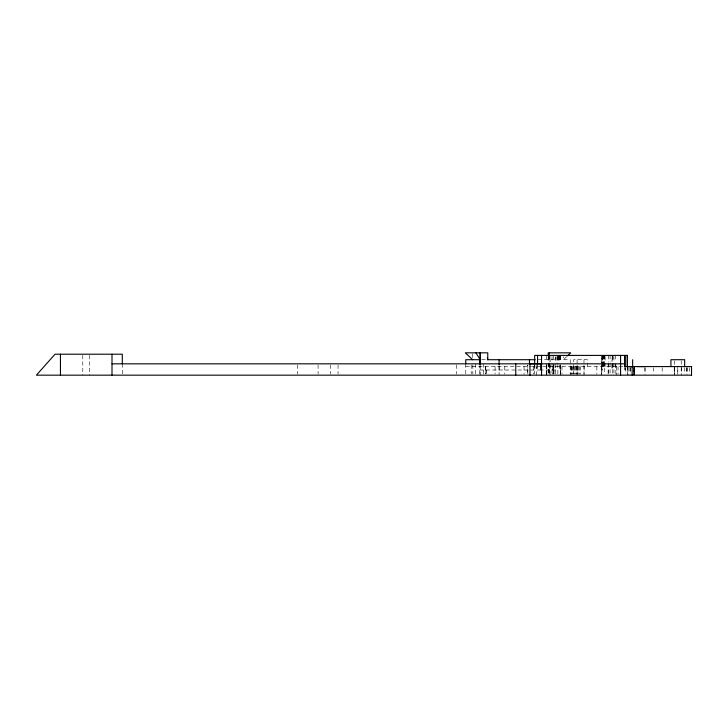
<?xml version="1.0" encoding="UTF-8"?>
<svg xmlns="http://www.w3.org/2000/svg" width="728" height="728" viewBox="0 0 728 728"><rect width="100%" height="100%" fill="white"/><g stroke="black" fill="none" stroke-linecap="round" stroke-linejoin="round"><path stroke-width="0.55" stroke-dasharray="3.64 2.73" d="M479.788 374.137L479.788 365.893M485.658 370.015L485.658 364.855M499.099 370.015L499.099 366.575M536.381 375.166L536.381 366.575M546.573 375.166L546.573 366.575M546.81 375.166L546.81 366.575M553.68 366.575L553.68 374.092L553.571 364.746M555.482 374.092L555.482 366.575M555.801 357.13L555.801 370.015L541.059 370.015M560.296 375.166L560.296 366.575M560.442 364.746L560.405 374.092L560.442 366.575M560.551 374.092L560.551 366.575M601.674 375.166L601.674 356.465M627.509 375.166L627.509 367.649M633.578 374.092L633.578 367.649L633.578 375.166M634.325 375.166L634.325 367.649M674.328 374.092L674.328 367.649M548.239 359.705L548.757 356.756M566.63 356.647L563.363 359.705L563.363 356.756M481.663 359.705L486.204 359.705M538.165 359.705L570.233 359.705L570.233 375.166M465.765 366.575L530.712 366.575M531.486 366.575L542.005 366.575M542.979 366.575L625.734 366.575M479.788 370.015L540.003 370.015M601.901 366.603L601.583 374.092M689.698 367.649L689.698 374.092M687.514 367.649L687.514 374.092M686.859 367.649L686.859 374.092M686.249 367.649L686.249 374.092M684.666 367.649L684.666 374.092M681.344 367.649L681.344 374.092M681.226 360.806L681.226 375.166M674.356 360.806L674.356 375.166M674.237 367.649L674.237 374.092M662.189 367.649L662.189 374.092M653.535 367.649L653.535 374.101M645.345 367.649L645.345 374.092M644.644 367.649L644.644 374.101M634.325 366.575L634.325 374.092M634.024 367.649L634.024 375.166M630.503 367.649L630.503 374.092M630.093 367.649L630.093 374.092M628.865 367.649L628.865 375.166M627.445 367.44L627.509 374.092M627.309 367.44L627.309 370.015M625.734 367.649L625.734 374.092M625.225 367.44L625.225 370.015M624.569 367.44L624.569 370.015M618.045 366.575L618.045 374.092M616.288 366.575L616.288 375.166M615.852 363.827L615.852 374.037M615.424 355.41L615.424 361.725M615.424 363.827L615.424 370.015M613.913 356.511L613.913 361.998M613.913 363.09L613.913 374.074M612.903 355.41L612.903 361.725M612.903 363.827L612.903 370.015M612.503 356.511L612.521 361.998M612.503 363.09L612.521 374.074M612.139 355.41L612.139 361.725M612.139 363.827L612.139 370.015M611.984 359.705L611.984 361.771M611.984 364.855L611.984 370.015M610.064 355.41L610.064 361.998M610.064 363.09L610.064 374.074M608.544 355.41L608.544 362.107M608.544 363.226L608.544 375.166M608.117 363.827L608.117 374.037M605.114 356.529L605.114 362.107M605.114 363.226L605.114 366.575M604.677 355.41L604.677 362.107M604.677 363.226L604.677 366.575M604.258 355.41L604.249 374.037M603.858 355.41L603.858 366.575M603.466 355.41L603.466 366.575M603.112 355.41L603.112 362.107M603.112 363.226L603.112 366.575M602.784 355.41L602.784 366.575M602.493 356.465L602.493 370.015M602.238 356.529L602.238 364.346M602.029 355.41L602.029 366.575M601.865 355.41L601.901 374.101M601.337 366.575L601.337 374.092M596.851 366.575L596.851 374.092M587.414 366.575L587.414 359.705L573.673 359.705L573.673 374.092M584.102 366.575L584.102 374.092M583.974 359.705L583.974 364.118M583.974 365.229L583.974 375.166M580.544 366.575L580.544 374.092M579.606 366.575L579.606 374.092M578.651 366.575L578.651 374.092M577.686 366.575L577.686 374.092M577.586 366.575L577.586 374.092M577.104 359.705L577.104 364.118M577.104 365.229L577.104 375.166M576.986 366.575L576.986 374.092M576.722 366.575L576.722 374.092M575.775 366.575L575.775 374.092M574.847 366.575L574.847 374.092M573.946 366.575L573.946 374.092M573.091 366.575L573.091 374.092M572.281 366.575L572.281 374.092M571.525 366.575L571.535 374.092M571.28 366.575L571.28 374.092M570.843 366.575L570.843 374.092M561.961 366.575L561.961 374.092M560.442 355.41L560.442 361.725M560.251 355.41L560.251 361.725M560.251 364.855L560.251 370.015M560.087 355.41L560.087 361.725M559.878 356.465L559.878 361.725M559.623 355.41L559.623 361.725M559.623 364.855L559.623 370.015M559.332 355.41L559.332 361.725M559.004 356.465L559.004 361.725M558.649 356.465L558.649 361.725M558.258 356.465L558.258 361.725M557.857 356.465L557.857 361.725M557.866 363.827L557.866 374.037M557.439 356.465L557.439 361.725M557.002 356.465L557.002 363.827M555.801 356.756L555.801 359.705M553.999 363.827L553.999 374.037M553.571 355.41L553.571 361.725M553.571 363.827L553.571 374.092M552.57 366.575L552.57 374.092M552.024 356.511L552.024 361.998M552.024 363.09L552.024 374.074M550.131 359.705L550.131 361.771M550.131 364.855L550.095 375.166M549.977 355.41L549.977 361.725M549.977 363.827L549.977 370.015M549.585 355.41L549.585 361.998M549.613 363.09L549.585 374.074M549.303 370.015L549.303 375.166M549.212 356.465L549.212 361.725M549.212 364.855L549.212 370.015M548.239 356.511L548.239 361.998M548.239 363.09L548.239 374.074M548.211 356.511L548.211 361.998M548.211 363.09L548.211 374.074M546.692 355.41L546.692 361.725M546.692 364.855L546.692 370.015M546.264 363.827L546.264 374.037M537.546 364.855L537.546 370.015M536.891 364.855L536.891 370.015M534.807 364.855L534.807 370.015M534.67 364.855L534.607 374.037M533.606 366.575L533.606 374.092M524.051 366.575L524.051 374.092M504.786 366.575L504.786 374.092M499.099 365.893L499.099 375.166M495.085 366.575L495.085 374.092M486.695 370.015L486.695 375.166M485.895 370.015L485.895 374.137M485.349 366.575L485.349 374.092M483.61 363.827L483.62 374.137M480.198 365.72L480.198 375.166M475.575 363.827L475.575 374.092M472.827 364.965L472.827 374.037M472.645 353.817L472.645 357.739M471.216 364.965L471.216 374.037M465.765 363.827L465.765 374.092M456.329 364.965L456.329 374.037M338.047 364.965L338.047 374.037M330.421 364.965L330.421 374.037M318.1 364.965L318.1 374.037M297.452 364.965L297.452 374.037M122.304 363.827L122.304 374.037M89.662 355.31L89.662 375.166M82.792 355.31L82.792 375.166M634.17 367.649L634.17 374.092L634.17 367.649M677.786 367.649L677.786 374.092L677.786 367.649M527.791 374.037L527.773 364.965L527.791 374.037"/><path stroke-width="1.09" d="M465.765 363.827L465.765 359.705L480.198 359.705L475.894 352.834M479.788 363.827L479.788 359.705M480.198 364.646L480.198 352.834L480.198 364.855M627.445 355.41L627.445 366.575L627.445 355.41L534.67 355.41L534.67 363.827M548.93 355.774L549.449 352.834M567.449 355.883L570.725 352.834L548.239 352.834L548.239 355.774M487.341 359.705L535.235 359.705M112.003 363.827L624.569 363.827M541.541 363.827L529.966 363.827L529.966 375.166M691.6 366.575L624.569 366.575L624.569 355.41M691.6 375.166L36.4 375.166L55.037 354.208L122.304 354.208L122.304 363.827M637.3 366.575L644.644 366.603M626.735 366.548L632.15 366.575L632.15 375.166M627.445 366.548L634.325 366.575M472.645 359.705L465.283 352.834L487.76 352.834L487.76 359.705L487.414 357.739M691.536 366.575L691.536 375.166M684.666 366.575L684.666 359.705L670.916 359.705L670.916 366.575M632.65 359.705L632.65 366.575M627.309 355.41L627.309 366.575M625.225 355.41L625.225 366.575M620.575 355.41L620.575 375.166M541.541 355.41L541.541 375.166M540.677 363.827L540.677 370.015M537.546 355.41L537.546 363.827M529.465 359.705L529.465 363.827M515.761 363.827L515.761 375.166M499.099 359.705L499.099 364.855M112.003 354.208L112.003 375.166M60.451 354.208L60.451 375.166"/></g></svg>
